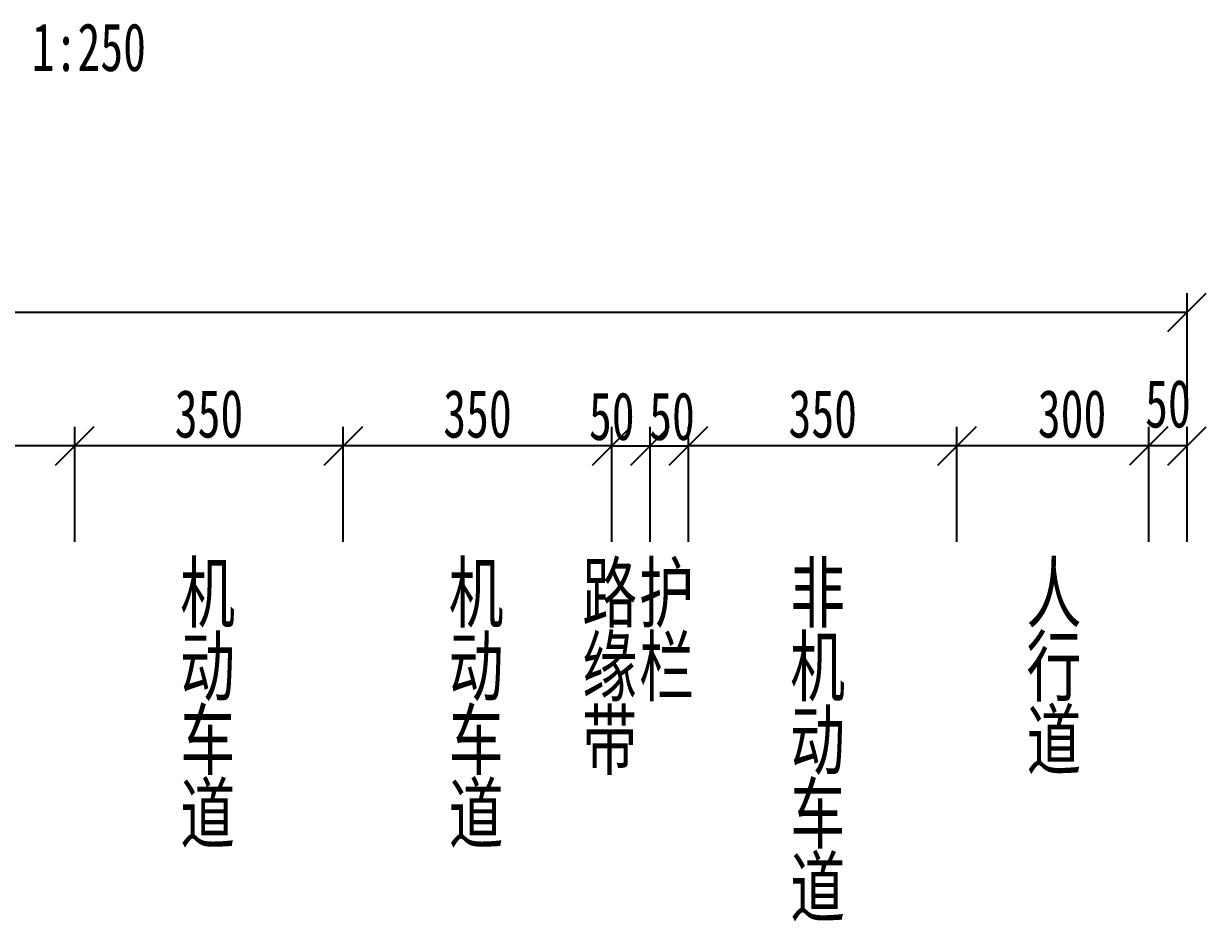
# Model space of a CAD drawing. Extents: x -2611510 to 954358, y -247163 to 181535.
# Drawn here: x 823500 to 838916, y -216525 to -204819 of the extents above; entities that cross this region are included whole.
import ezdxf

# ---------------------------------------------------------------- set-up
doc = ezdxf.new("R2010")
doc.units = 0
doc.layers.get('Defpoints').update_dxf_attribs({"color": 8})
doc.layers.add('Dim', color=4, linetype='Continuous')
doc.styles.add('fs', font='仿宋_GB2312.TTF', dxfattribs={"width": 0.7})
doc.styles.get("Standard").update_dxf_attribs({"font": '仿宋_GB2312.TTF', "width": 0.7})
doc.dimstyles.new('250-1', dxfattribs={"dimscale": 250, "dimtxt": 2.5, "dimasz": 2, "dimexe": 1, "dimexo": 1, "dimgap": 0, "dimtad": 0, "dimdec": 0, "dimlfac": 0.1, "dimrnd": 0.1, "dimzin": 12, "dimdsep": 46, "dimtxsty": 'Standard', "dimblk": 'OBLIQUE', "dimcen": -1, "dimclrd": 4, "dimclre": 256, "dimclrt": 4, "dimadec": 4, "dimazin": 0, "dimtp": 2, "dimtm": 3, "dimtfac": 0.5, "dimtdec": 0, "dimtmove": 2, "dimatfit": 3, "dimldrblk": 'OBLIQUE', "dimfxl": 5, "dimfxlon": 1, "dimtvp": 0.7, "dimtolj": 1, "dimtzin": 12, "dimarcsym": 0})

# ---------------------------------------------------------------- blocks, each defined once
blk = doc.blocks.new('_Oblique')
at = {"color": 0, "linetype": 'ByBlock', "lineweight": -2}
blk.add_line((-0.5, -0.5), (0.5, 0.5), dxfattribs=at)
blk = doc.blocks.new('*D68')
at = {"layer": 'Defpoints', "color": 0, "transparency": 16777216}
for p in [(838666, -208582), (801166, -212149), (838666, -215949)]:
    blk.add_point(p, dxfattribs=at)
at = {"layer": 'Dim', "lineweight": -2, "transparency": 16777216}
for p, q in [((801166, -209832), (801166, -208332)), ((838666, -209832), (838666, -208332))]:
    blk.add_line(p, q, dxfattribs=at)
at = {"layer": 'Dim', "color": 4, "lineweight": -2, "transparency": 16777216}
blk.add_line((801166, -208582), (838666, -208582), dxfattribs=at)
at = {"layer": 'Dim', "color": 4, "lineweight": -2, "transparency": 16777216, "xscale": 500, "yscale": 500, "zscale": 500, "rotation": 180}
blk.add_blockref('_Oblique', (801166, -208582), dxfattribs=at)
at = {"layer": 'Dim', "color": 4, "lineweight": -2, "transparency": 16777216, "xscale": 500, "yscale": 500, "zscale": 500}
blk.add_blockref('_Oblique', (838666, -208582), dxfattribs=at)
at = {"layer": 'Dim', "color": 4, "transparency": 16777216, "insert": (819916, -208166), "char_height": 625, "attachment_point": 5}
blk.add_mtext('\\A1;3750', dxfattribs=at)
blk = doc.blocks.new('*D70')
at = {"layer": 'Defpoints', "color": 0, "transparency": 16777216}
for p in [(838166, -210325), (838166, -212149), (838666, -212149)]:
    blk.add_point(p, dxfattribs=at)
at = {"layer": 'Dim', "lineweight": -2, "transparency": 16777216}
for p, q in [((838166, -211575), (838166, -210075)), ((838666, -211575), (838666, -210075))]:
    blk.add_line(p, q, dxfattribs=at)
at = {"layer": 'Dim', "color": 4, "lineweight": -2, "transparency": 16777216}
blk.add_line((838666, -210325), (838166, -210325), dxfattribs=at)
at = {"layer": 'Dim', "color": 4, "lineweight": -2, "transparency": 16777216, "xscale": 500, "yscale": 500, "zscale": 500, "rotation": 180}
blk.add_blockref('_Oblique', (838166, -210325), dxfattribs=at)
at = {"layer": 'Dim', "color": 4, "lineweight": -2, "transparency": 16777216, "xscale": 500, "yscale": 500, "zscale": 500}
blk.add_blockref('_Oblique', (838666, -210325), dxfattribs=at)
at = {"layer": 'Dim', "color": 4, "transparency": 16777216, "insert": (838416, -209778), "char_height": 625, "attachment_point": 5}
blk.add_mtext('\\A1;50', dxfattribs=at)
blk = doc.blocks.new('*D127')
at = {"layer": 'Defpoints', "color": 0, "transparency": 16777216}
for p in [(827666, -210325), (827666, -212148), (831166, -212148)]:
    blk.add_point(p, dxfattribs=at)
at = {"layer": 'Dim', "lineweight": -2, "transparency": 16777216}
for p, q in [((827666, -211575), (827666, -210075)), ((831166, -211575), (831166, -210075))]:
    blk.add_line(p, q, dxfattribs=at)
at = {"layer": 'Dim', "color": 4, "lineweight": -2, "transparency": 16777216}
blk.add_line((831166, -210325), (827666, -210325), dxfattribs=at)
at = {"layer": 'Dim', "color": 4, "lineweight": -2, "transparency": 16777216, "xscale": 500, "yscale": 500, "zscale": 500, "rotation": 180}
blk.add_blockref('_Oblique', (827666, -210325), dxfattribs=at)
at = {"layer": 'Dim', "color": 4, "lineweight": -2, "transparency": 16777216, "xscale": 500, "yscale": 500, "zscale": 500}
blk.add_blockref('_Oblique', (831166, -210325), dxfattribs=at)
at = {"layer": 'Dim', "color": 4, "transparency": 16777216, "insert": (829416, -209909), "char_height": 625, "attachment_point": 5}
blk.add_mtext('\\A1;350', dxfattribs=at)
blk = doc.blocks.new('*D128')
at = {"layer": 'Defpoints', "color": 0, "transparency": 16777216}
for p in [(824166, -210325), (824166, -212148), (827666, -212148)]:
    blk.add_point(p, dxfattribs=at)
at = {"layer": 'Dim', "lineweight": -2, "transparency": 16777216}
for p, q in [((824166, -211575), (824166, -210075)), ((827666, -211575), (827666, -210075))]:
    blk.add_line(p, q, dxfattribs=at)
at = {"layer": 'Dim', "color": 4, "lineweight": -2, "transparency": 16777216}
blk.add_line((827666, -210325), (824166, -210325), dxfattribs=at)
at = {"layer": 'Dim', "color": 4, "lineweight": -2, "transparency": 16777216, "xscale": 500, "yscale": 500, "zscale": 500, "rotation": 180}
blk.add_blockref('_Oblique', (824166, -210325), dxfattribs=at)
at = {"layer": 'Dim', "color": 4, "lineweight": -2, "transparency": 16777216, "xscale": 500, "yscale": 500, "zscale": 500}
blk.add_blockref('_Oblique', (827666, -210325), dxfattribs=at)
at = {"layer": 'Dim', "color": 4, "transparency": 16777216, "insert": (825916, -209909), "char_height": 625, "attachment_point": 5}
blk.add_mtext('\\A1;350', dxfattribs=at)
blk = doc.blocks.new('*D131')
at = {"layer": 'Defpoints', "color": 0, "transparency": 16777216}
for p in [(820666, -210325), (820666, -212148), (824166, -212148)]:
    blk.add_point(p, dxfattribs=at)
at = {"layer": 'Dim', "lineweight": -2, "transparency": 16777216}
for p, q in [((820666, -211575), (820666, -210075)), ((824166, -211575), (824166, -210075))]:
    blk.add_line(p, q, dxfattribs=at)
at = {"layer": 'Dim', "color": 4, "lineweight": -2, "transparency": 16777216}
blk.add_line((824166, -210325), (820666, -210325), dxfattribs=at)
at = {"layer": 'Dim', "color": 4, "lineweight": -2, "transparency": 16777216, "xscale": 500, "yscale": 500, "zscale": 500, "rotation": 180}
blk.add_blockref('_Oblique', (820666, -210325), dxfattribs=at)
at = {"layer": 'Dim', "color": 4, "lineweight": -2, "transparency": 16777216, "xscale": 500, "yscale": 500, "zscale": 500}
blk.add_blockref('_Oblique', (824166, -210325), dxfattribs=at)
at = {"layer": 'Dim', "color": 4, "transparency": 16777216, "insert": (822416, -209909), "char_height": 625, "attachment_point": 5}
blk.add_mtext('\\A1;350', dxfattribs=at)
blk = doc.blocks.new('*D140')
at = {"layer": 'Defpoints', "color": 0, "transparency": 16777216}
for p in [(832166, -210325), (832166, -211575), (835666, -212148)]:
    blk.add_point(p, dxfattribs=at)
at = {"layer": 'Dim', "lineweight": -2, "transparency": 16777216}
for p, q in [((832166, -211325), (832166, -210075)), ((835666, -211575), (835666, -210075))]:
    blk.add_line(p, q, dxfattribs=at)
at = {"layer": 'Dim', "color": 4, "lineweight": -2, "transparency": 16777216}
blk.add_line((835666, -210325), (832166, -210325), dxfattribs=at)
at = {"layer": 'Dim', "color": 4, "lineweight": -2, "transparency": 16777216, "xscale": 500, "yscale": 500, "zscale": 500, "rotation": 180}
blk.add_blockref('_Oblique', (832166, -210325), dxfattribs=at)
at = {"layer": 'Dim', "color": 4, "lineweight": -2, "transparency": 16777216, "xscale": 500, "yscale": 500, "zscale": 500}
blk.add_blockref('_Oblique', (835666, -210325), dxfattribs=at)
at = {"layer": 'Dim', "color": 4, "transparency": 16777216, "insert": (833916, -209909), "char_height": 625, "attachment_point": 5}
blk.add_mtext('\\A1;350', dxfattribs=at)
blk = doc.blocks.new('*D141')
at = {"layer": 'Defpoints', "color": 0, "transparency": 16777216}
for p in [(831666, -210325), (831166, -212148), (831666, -212148)]:
    blk.add_point(p, dxfattribs=at)
at = {"layer": 'Dim', "lineweight": -2, "transparency": 16777216}
for p, q in [((831166, -211575), (831166, -210075)), ((831666, -211575), (831666, -210075))]:
    blk.add_line(p, q, dxfattribs=at)
at = {"layer": 'Dim', "color": 4, "lineweight": -2, "transparency": 16777216}
blk.add_line((831166, -210325), (831666, -210325), dxfattribs=at)
at = {"layer": 'Dim', "color": 4, "lineweight": -2, "transparency": 16777216, "xscale": 500, "yscale": 500, "zscale": 500, "rotation": 180}
blk.add_blockref('_Oblique', (831166, -210325), dxfattribs=at)
at = {"layer": 'Dim', "color": 4, "lineweight": -2, "transparency": 16777216, "xscale": 500, "yscale": 500, "zscale": 500}
blk.add_blockref('_Oblique', (831666, -210325), dxfattribs=at)
at = {"layer": 'Dim', "color": 4, "transparency": 16777216, "insert": (831166, -209941), "char_height": 625, "attachment_point": 5}
blk.add_mtext('\\A1;50', dxfattribs=at)
blk = doc.blocks.new('*D142')
at = {"layer": 'Defpoints', "color": 0, "transparency": 16777216}
for p in [(832166, -210325), (831666, -212148), (832166, -212148)]:
    blk.add_point(p, dxfattribs=at)
at = {"layer": 'Dim', "lineweight": -2, "transparency": 16777216}
for p, q in [((831666, -211575), (831666, -210075)), ((832166, -211575), (832166, -210075))]:
    blk.add_line(p, q, dxfattribs=at)
at = {"layer": 'Dim', "color": 4, "lineweight": -2, "transparency": 16777216}
blk.add_line((831666, -210325), (832166, -210325), dxfattribs=at)
at = {"layer": 'Dim', "color": 4, "lineweight": -2, "transparency": 16777216, "xscale": 500, "yscale": 500, "zscale": 500, "rotation": 180}
blk.add_blockref('_Oblique', (831666, -210325), dxfattribs=at)
at = {"layer": 'Dim', "color": 4, "lineweight": -2, "transparency": 16777216, "xscale": 500, "yscale": 500, "zscale": 500}
blk.add_blockref('_Oblique', (832166, -210325), dxfattribs=at)
at = {"layer": 'Dim', "color": 4, "transparency": 16777216, "insert": (831951, -209941), "char_height": 625, "attachment_point": 5}
blk.add_mtext('\\A1;50', dxfattribs=at)
blk = doc.blocks.new('*D143')
at = {"layer": 'Defpoints', "color": 0, "transparency": 16777216}
for p in [(835666, -210325), (835666, -212149), (838666, -212149)]:
    blk.add_point(p, dxfattribs=at)
at = {"layer": 'Dim', "lineweight": -2, "transparency": 16777216}
for p, q in [((835666, -211575), (835666, -210075)), ((838666, -211575), (838666, -210075))]:
    blk.add_line(p, q, dxfattribs=at)
at = {"layer": 'Dim', "color": 4, "lineweight": -2, "transparency": 16777216}
blk.add_line((838666, -210325), (835666, -210325), dxfattribs=at)
at = {"layer": 'Dim', "color": 4, "lineweight": -2, "transparency": 16777216, "xscale": 500, "yscale": 500, "zscale": 500, "rotation": 180}
blk.add_blockref('_Oblique', (835666, -210325), dxfattribs=at)
at = {"layer": 'Dim', "color": 4, "lineweight": -2, "transparency": 16777216, "xscale": 500, "yscale": 500, "zscale": 500}
blk.add_blockref('_Oblique', (838666, -210325), dxfattribs=at)
at = {"layer": 'Dim', "color": 4, "transparency": 16777216, "insert": (837166, -209909), "char_height": 625, "attachment_point": 5}
blk.add_mtext('\\A1;300', dxfattribs=at)

msp = doc.modelspace()

# ---------------------------------------------------------------- texts
at = {"width": 0.7}
msp.add_text('1:250', height=625, dxfattribs=at).set_placement((823606.1, -205437.4))
at = {"layer": 'Dim', "char_height": 750, "attachment_point": 3, "rotation": 0, "line_spacing_factor": 0.768, "style": 'fs'}
for s, insert in [('机\\P动\\P车\\P道', (826256.1, -211863.5)), ('机\\P动\\P车\\P道', (829756.1, -211863.5)), ('路\\P缘\\P带', (831497.1, -211864.6)), ('护\\P栏', (832238.3, -211864.6)), ('非\\P机\\P动\\P车\\P道', (834207.6, -211864.6)), ('人\\P行\\P道', (837287.4, -211864.6))]:
    msp.add_mtext(s, dxfattribs=dict(at, insert=insert))

# ---------------------------------------------------------------- dimensions: what is measured, and where the dimension line sits
at = {"layer": 'Dim'}
dim = msp.add_linear_dim(base=(838666.3, -208581.9), p1=(801166.3, -212149.2), p2=(838666.3, -215949.3), dimstyle='250-1', override={"dimblk": 'Oblique'}, dxfattribs=at)
dim.commit()
dim.dimension.update_dxf_attribs({"geometry": '*D68', "text_midpoint": (819916.3, -208165.7)})
for base, p1, p2, picture, middle in [((820666.3, -210325.1), (824166.3, -212148.1), (820666.3, -212148.1), '*D131', (822416.3, -209908.9)), ((824166.3, -210325.1), (827666.3, -212148.1), (824166.3, -212148.1), '*D128', (825916.3, -209908.9)), ((827666.3, -210325.1), (831166.3, -212148.1), (827666.3, -212148.1), '*D127', (829416.3, -209908.9)), ((832166.3, -210325.1), (835666.3, -212148.1), (832166.3, -211575.1), '*D140', (833916.3, -209908.9)), ((835666.3, -210325.1), (838666.3, -212149.2), (835666.3, -212149.2), '*D143', (837166.3, -209908.9)), ((838166.3, -210325.1), (838666.3, -212149.2), (838166.3, -212149.2), '*D70', (838416.3, -209777.8))]:
    dim = msp.add_linear_dim(base=base, p1=p1, p2=p2, angle=180, dimstyle='250-1', override={"dimblk": 'Oblique'}, dxfattribs=at)
    dim.commit()
    dim.dimension.update_dxf_attribs({"geometry": picture, "text_midpoint": middle})
for base, p1, p2, picture, middle in [((831666.3, -210325.1), (831166.3, -212148.1), (831666.3, -212148.1), '*D141', (831166.3, -209940.8)), ((832166.3, -210325.1), (831666.3, -212148.1), (832166.3, -212148.1), '*D142', (831951.3, -209940.8))]:
    dim = msp.add_linear_dim(base=base, p1=p1, p2=p2, dimstyle='250-1', override={"dimblk": 'Oblique'}, dxfattribs=at)
    dim.commit()
    dim.dimension.update_dxf_attribs({"geometry": picture, "text_midpoint": middle, "dimtype": 160})

doc.saveas('drawing.dxf')
